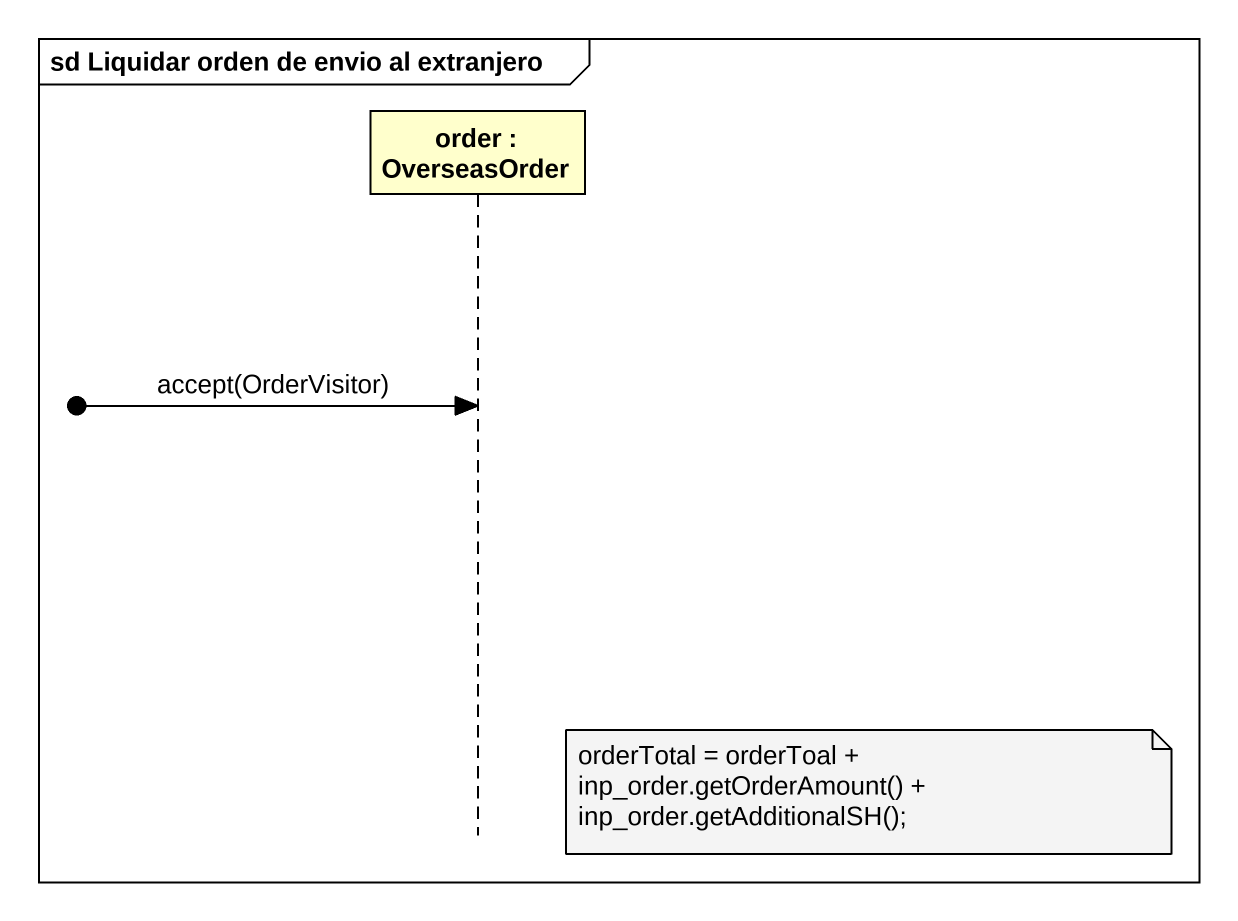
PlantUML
@startuml
mainframe sd Liquidar orden de envio al extranjero
hide footbox
participant "order : OverseasOrder" as order

[o-> order : accept(OrderVisitor)
note right of order : orderTotal = orderToal + inp_order.getOrderAmount() + inp_order.getAdditionalSH();
@enduml
